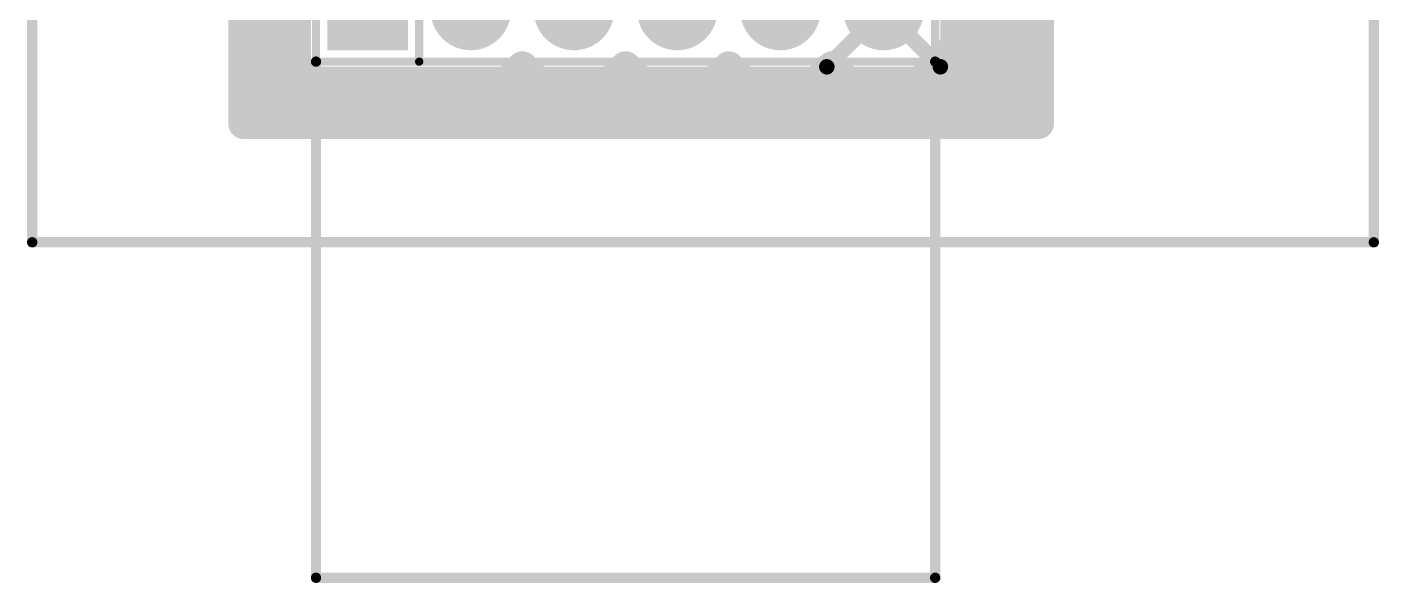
# Model space of a CAD drawing. Extents: x 2.15 to 3.46, y 0.42 to 2.78.
# Drawn here: x 2.145 to 3.455, y 0.42 to 0.959 of the extents above; entities that cross this region are included whole.
import ezdxf

# ---------------------------------------------------------------- set-up
doc = ezdxf.new("R2010")
doc.units = 0
doc.layers.get('0').update_dxf_attribs({"linetype": 'CONTINUOUS'})
for name, color, linetype in [('BOTTOMLAYER', 5, 'CONTINUOUS'), ('BOTTOMSOLDER', 6, 'CONTINUOUS'), ('MECHANICAL1', 6, 'CONTINUOUS'), ('MULTILAYER', 9, 'CONTINUOUS'), ('TOPOVERLAY', 2, 'CONTINUOUS'), ('TOPSOLDER', 216, 'CONTINUOUS')]:
    doc.layers.add(name, color=color, linetype=linetype)

# ---------------------------------------------------------------- blocks, each defined once
blk = doc.blocks.new('WF06R_3')
at = {"layer": 'BOTTOMSOLDER', "const_width": 0.039}
for points in [[(0.0805, 0, 1), (0.1195, 0, 1)], [(0.1805, 0, 1), (0.2195, 0, 1)], [(0.2805, 0, 1), (0.3195, 0, 1)], [(0.3805, 0, 1), (0.4195, 0, 1)], [(0.4805, 0, 1), (0.5195, 0, 1)]]:
    blk.add_lwpolyline(points, format="xyb", close=True, dxfattribs=at)
at = {"layer": 'BOTTOMSOLDER'}
blk.add_solid([(-0.039, -0.039), (0.039, -0.039), (-0.039, 0.039), (0.039, 0.039)], dxfattribs=at)
at = {"layer": 'MULTILAYER', "const_width": 0.035}
for points in [[(0.0825, 0, 1), (0.1175, 0, 1)], [(0.1825, 0, 1), (0.2175, 0, 1)], [(0.2825, 0, 1), (0.3175, 0, 1)], [(0.3825, 0, 1), (0.4175, 0, 1)], [(0.4825, 0, 1), (0.5175, 0, 1)]]:
    blk.add_lwpolyline(points, format="xyb", close=True, dxfattribs=at)
at = {"layer": 'MULTILAYER'}
blk.add_solid([(-0.035, -0.035), (0.035, -0.035), (-0.035, 0.035), (0.035, 0.035)], dxfattribs=at)
at = {"layer": 'TOPOVERLAY'}
for points, const_width in [([(-0.05, 0.05), (0.55, 0.05)], 0.008), ([(-0.05, -0.05), (-0.05, 0.05)], 0.008), ([(0.05, -0.05), (0.05, 0.05)], 0.008), ([(0.55, -0.05), (0.55, 0.05)], 0.008), ([(-0.05, -0.55), (-0.05, -0.05)], 0.01), ([(-0.05, -0.05), (0.55, -0.05)], 0.008), ([(0.55, -0.55), (0.55, -0.05)], 0.01), ([(-0.05, -0.55), (0.55, -0.55)], 0.01)]:
    blk.add_lwpolyline(points, dxfattribs=dict(at, const_width=const_width))
for points, const_width in [([(-0.052, 0.05, 1), (-0.048, 0.05, 1)], 0.004), ([(-0.052, 0.05, 1), (-0.048, 0.05, 1)], 0.004), ([(0.048, 0.05, 1), (0.052, 0.05, 1)], 0.004), ([(0.548, 0.05, 1), (0.552, 0.05, 1)], 0.004), ([(0.548, 0.05, 1), (0.552, 0.05, 1)], 0.004), ([(-0.0525, -0.05, 1), (-0.0475, -0.05, 1)], 0.005), ([(-0.052, -0.05, 1), (-0.048, -0.05, 1)], 0.004), ([(-0.052, -0.05, 1), (-0.048, -0.05, 1)], 0.004), ([(0.048, -0.05, 1), (0.052, -0.05, 1)], 0.004), ([(0.5475, -0.05, 1), (0.5525, -0.05, 1)], 0.005), ([(0.548, -0.05, 1), (0.552, -0.05, 1)], 0.004), ([(0.548, -0.05, 1), (0.552, -0.05, 1)], 0.004), ([(-0.0525, -0.55, 1), (-0.0475, -0.55, 1)], 0.005), ([(-0.0525, -0.55, 1), (-0.0475, -0.55, 1)], 0.005), ([(0.5475, -0.55, 1), (0.5525, -0.55, 1)], 0.005), ([(0.5475, -0.55, 1), (0.5525, -0.55, 1)], 0.005)]:
    blk.add_lwpolyline(points, format="xyb", close=True, dxfattribs=dict(at, const_width=const_width))
at = {"layer": 'TOPSOLDER', "const_width": 0.039}
for points in [[(0.0805, 0, 1), (0.1195, 0, 1)], [(0.1805, 0, 1), (0.2195, 0, 1)], [(0.2805, 0, 1), (0.3195, 0, 1)], [(0.3805, 0, 1), (0.4195, 0, 1)], [(0.4805, 0, 1), (0.5195, 0, 1)]]:
    blk.add_lwpolyline(points, format="xyb", close=True, dxfattribs=at)
at = {"layer": 'TOPSOLDER'}
blk.add_solid([(-0.039, -0.039), (0.039, -0.039), (-0.039, 0.039), (0.039, 0.039)], dxfattribs=at)

msp = doc.modelspace()

# ---------------------------------------------------------------- linework, layer by layer
at = {"layer": 'BOTTOMLAYER'}
for points, const_width in [([(3.125, 0.865), (3.125, 2.185)], 0.03), ([(2.355, 0.865), (2.355, 1.815)], 0.03), ([(2.6275, 1.438364), (3.125, 0.940864)], 0.03), ([(2.405, 0.905), (2.405, 1.045)], 0.03), ([(3.045, 0.959036), (3.125, 1.039036)], 0.03), ([(3.045, 0.94), (3.045, 1.01)], 0.03), ([(2.355, 1.003757), (2.405, 0.953757)], 0.03), ([(2.98632, 0.865), (3.125, 1.00368)], 0.03), ([(2.355, 0.940786), (2.405, 0.990786)], 0.03), ([(3.045, 0.985509), (3.125, 0.905509)], 0.03), ([(2.355, 0.968402), (2.405, 0.918402)], 0.03), ([(3.021675, 0.865), (3.125, 0.968325)], 0.03), ([(2.355, 0.905431), (2.405, 0.955431)], 0.03), ([(2.92, 0.92), (2.975, 0.975)], 0.015), ([(2.975, 0.975), (3.03, 0.92)], 0.015), ([(3.045, 0.950153), (3.125, 0.870153)], 0.03), ([(3.045, 0.950152), (3.125, 0.870152)], 0.03), ([(2.355, 0.933046), (2.423046, 0.865)], 0.03), ([(3.01, 0.905), (3.045, 0.94)], 0.03), ([(3.05703, 0.865), (3.125, 0.93297)], 0.03), ([(2.355, 0.870076), (2.405, 0.920076)], 0.03), ([(2.355, 0.870076), (2.405, 0.920076)], 0.03), ([(2.405, 0.918402), (2.418402, 0.905)], 0.03), ([(2.61, 0.905), (2.625, 0.92)], 0.03), ([(2.620267, 0.915267), (2.670533, 0.865)], 0.03), ([(2.625, 0.92), (2.64, 0.905)], 0.03), ([(2.71, 0.905), (2.725, 0.92)], 0.03), ([(2.7233, 0.9183), (2.776599, 0.865)], 0.03), ([(2.725, 0.92), (2.74, 0.905)], 0.03), ([(2.774188, 0.865), (2.827094, 0.917906)], 0.03), ([(2.81, 0.905), (2.825, 0.92)], 0.03), ([(2.825, 0.92), (2.84, 0.905)], 0.03), ([(2.91, 0.905), (2.925, 0.92)], 0.03), ([(2.925, 0.92), (2.94, 0.905)], 0.03), ([(3.032399, 0.927399), (3.094797, 0.865)], 0.03), ([(2.38528, 0.865), (2.42528, 0.905)], 0.03), ([(2.405, 0.905), (2.54, 0.905)], 0.03), ([(2.418402, 0.905), (2.458402, 0.865)], 0.03), ([(2.420635, 0.865), (2.460635, 0.905)], 0.03), ([(2.453757, 0.905), (2.493757, 0.865)], 0.03), ([(2.45599, 0.865), (2.49599, 0.905)], 0.03), ([(2.489112, 0.905), (2.529112, 0.865)], 0.03), ([(2.491345, 0.865), (2.531346, 0.905)], 0.03), ([(2.524468, 0.905), (2.564468, 0.865)], 0.03), ([(2.526701, 0.865), (2.566701, 0.905)], 0.03), ([(2.54, 0.905), (2.545, 0.905)], 0.03), ([(2.54, 0.905), (2.545, 0.905)], 0.03), ([(2.545, 0.905), (2.61, 0.905)], 0.03), ([(2.559823, 0.905), (2.599823, 0.865)], 0.03), ([(2.562056, 0.865), (2.602056, 0.905)], 0.03), ([(2.595178, 0.905), (2.635178, 0.865)], 0.03), ([(2.597411, 0.865), (2.638706, 0.906294)], 0.03), ([(2.632767, 0.865), (2.672767, 0.905)], 0.03), ([(2.64, 0.905), (2.71, 0.905)], 0.03), ([(2.665889, 0.905), (2.705889, 0.865)], 0.03), ([(2.668122, 0.865), (2.708122, 0.905)], 0.03), ([(2.701244, 0.905), (2.741244, 0.865)], 0.03), ([(2.703477, 0.865), (2.743477, 0.905)], 0.03), ([(2.738833, 0.865), (2.778833, 0.905)], 0.03), ([(2.74, 0.905), (2.81, 0.905)], 0.03), ([(2.771955, 0.905), (2.811955, 0.865)], 0.03), ([(2.80731, 0.905), (2.84731, 0.865)], 0.03), ([(2.809543, 0.865), (2.849543, 0.905)], 0.03), ([(2.84, 0.905), (2.91, 0.905)], 0.03), ([(2.842665, 0.905), (2.882665, 0.865)], 0.03), ([(2.844899, 0.865), (2.884898, 0.905)], 0.03), ([(2.878021, 0.905), (2.918021, 0.865)], 0.03), ([(2.880254, 0.865), (2.930127, 0.914873)], 0.03), ([(2.911688, 0.906688), (2.953376, 0.865)], 0.03), ([(2.915609, 0.865), (2.955609, 0.905)], 0.03), ([(2.94, 0.905), (3.01, 0.905)], 0.03), ([(2.948731, 0.905), (2.988731, 0.865)], 0.03), ([(2.950964, 0.865), (2.990964, 0.905)], 0.03), ([(2.984087, 0.905), (3.024087, 0.865)], 0.03), ([(3.014721, 0.909721), (3.059442, 0.865)], 0.03), ([(2.355, 0.897691), (2.387691, 0.865)], 0.03), ([(3.092386, 0.865), (3.125, 0.897614)], 0.03), ([(2.355, 0.865), (3.125, 0.865)], 0.03)]:
    msp.add_lwpolyline(points, dxfattribs=dict(at, const_width=const_width))
for points, const_width in [([(2.3475, 0.968402, 1), (2.3625, 0.968402, 1)], 0.015), ([(3.1175, 0.968325, 1), (3.1325, 0.968325, 1)], 0.015), ([(2.3975, 0.955431, 1), (2.4125, 0.955431, 1)], 0.015), ([(3.0375, 0.959036, 1), (3.0525, 0.959036, 1)], 0.015), ([(2.3975, 0.953757, 1), (2.4125, 0.953757, 1)], 0.015), ([(3.0375, 0.950153, 1), (3.0525, 0.950153, 1)], 0.015), ([(3.0375, 0.950152, 1), (3.0525, 0.950152, 1)], 0.015), ([(2.3475, 0.940786, 1), (2.3625, 0.940786, 1)], 0.015), ([(2.3475, 0.933046, 1), (2.3625, 0.933046, 1)], 0.015), ([(3.0375, 0.94, 1), (3.0525, 0.94, 1)], 0.015), ([(3.0375, 0.94, 1), (3.0525, 0.94, 1)], 0.015), ([(3.1175, 0.940864, 1), (3.1325, 0.940864, 1)], 0.015), ([(3.1175, 0.93297, 1), (3.1325, 0.93297, 1)], 0.015), ([(2.3975, 0.920076, 1), (2.4125, 0.920076, 1)], 0.015), ([(2.3975, 0.920076, 1), (2.4125, 0.920076, 1)], 0.015), ([(2.3975, 0.918402, 1), (2.4125, 0.918402, 1)], 0.015), ([(2.3975, 0.918402, 1), (2.4125, 0.918402, 1)], 0.015), ([(2.612767, 0.915267, 1), (2.627767, 0.915267, 1)], 0.015), ([(2.6175, 0.92, 1), (2.6325, 0.92, 1)], 0.015), ([(2.6175, 0.92, 1), (2.6325, 0.92, 1)], 0.015), ([(2.7158, 0.9183, 1), (2.7308, 0.9183, 1)], 0.015), ([(2.7175, 0.92, 1), (2.7325, 0.92, 1)], 0.015), ([(2.7175, 0.92, 1), (2.7325, 0.92, 1)], 0.015), ([(2.8175, 0.92, 1), (2.8325, 0.92, 1)], 0.015), ([(2.8175, 0.92, 1), (2.8325, 0.92, 1)], 0.015), ([(2.819594, 0.917906, 1), (2.834594, 0.917906, 1)], 0.015), ([(2.9175, 0.92, 1), (2.9325, 0.92, 1)], 0.015), ([(2.9175, 0.92, 1), (2.9325, 0.92, 1)], 0.015), ([(3.024899, 0.927399, 1), (3.039899, 0.927399, 1)], 0.015), ([(2.3475, 0.905431, 1), (2.3625, 0.905431, 1)], 0.015), ([(2.3975, 0.905, 1), (2.4125, 0.905, 1)], 0.015), ([(2.3975, 0.905, 1), (2.4125, 0.905, 1)], 0.015), ([(2.410902, 0.905, 1), (2.425902, 0.905, 1)], 0.015), ([(2.410902, 0.905, 1), (2.425902, 0.905, 1)], 0.015), ([(2.41778, 0.905, 1), (2.43278, 0.905, 1)], 0.015), ([(2.446257, 0.905, 1), (2.461257, 0.905, 1)], 0.015), ([(2.453135, 0.905, 1), (2.468135, 0.905, 1)], 0.015), ([(2.481612, 0.905, 1), (2.496612, 0.905, 1)], 0.015), ([(2.48849, 0.905, 1), (2.50349, 0.905, 1)], 0.015), ([(2.516968, 0.905, 1), (2.531968, 0.905, 1)], 0.015), ([(2.523846, 0.905, 1), (2.538845, 0.905, 1)], 0.015), ([(2.5325, 0.905, 1), (2.5475, 0.905, 1)], 0.015), ([(2.5325, 0.905, 1), (2.5475, 0.905, 1)], 0.015), ([(2.5325, 0.905, 1), (2.5475, 0.905, 1)], 0.015), ([(2.5375, 0.905, 1), (2.5525, 0.905, 1)], 0.015), ([(2.5375, 0.905, 1), (2.5525, 0.905, 1)], 0.015), ([(2.5375, 0.905, 1), (2.5525, 0.905, 1)], 0.015), ([(2.552323, 0.905, 1), (2.567323, 0.905, 1)], 0.015), ([(2.559201, 0.905, 1), (2.574201, 0.905, 1)], 0.015), ([(2.587678, 0.905, 1), (2.602678, 0.905, 1)], 0.015), ([(2.594556, 0.905, 1), (2.609556, 0.905, 1)], 0.015), ([(2.6025, 0.905, 1), (2.6175, 0.905, 1)], 0.015), ([(2.6025, 0.905, 1), (2.6175, 0.905, 1)], 0.015), ([(2.631206, 0.906294, 1), (2.646206, 0.906294, 1)], 0.015), ([(2.6325, 0.905, 1), (2.6475, 0.905, 1)], 0.015), ([(2.6325, 0.905, 1), (2.6475, 0.905, 1)], 0.015), ([(2.658389, 0.905, 1), (2.673389, 0.905, 1)], 0.015), ([(2.665267, 0.905, 1), (2.680267, 0.905, 1)], 0.015), ([(2.693744, 0.905, 1), (2.708744, 0.905, 1)], 0.015), ([(2.700622, 0.905, 1), (2.715622, 0.905, 1)], 0.015), ([(2.7025, 0.905, 1), (2.7175, 0.905, 1)], 0.015), ([(2.7025, 0.905, 1), (2.7175, 0.905, 1)], 0.015), ([(2.7325, 0.905, 1), (2.7475, 0.905, 1)], 0.015), ([(2.7325, 0.905, 1), (2.7475, 0.905, 1)], 0.015), ([(2.735977, 0.905, 1), (2.750977, 0.905, 1)], 0.015), ([(2.764455, 0.905, 1), (2.779455, 0.905, 1)], 0.015), ([(2.771333, 0.905, 1), (2.786333, 0.905, 1)], 0.015), ([(2.79981, 0.905, 1), (2.81481, 0.905, 1)], 0.015), ([(2.8025, 0.905, 1), (2.8175, 0.905, 1)], 0.015), ([(2.8025, 0.905, 1), (2.8175, 0.905, 1)], 0.015), ([(2.8325, 0.905, 1), (2.8475, 0.905, 1)], 0.015), ([(2.8325, 0.905, 1), (2.8475, 0.905, 1)], 0.015), ([(2.835165, 0.905, 1), (2.850165, 0.905, 1)], 0.015), ([(2.842043, 0.905, 1), (2.857043, 0.905, 1)], 0.015), ([(2.870521, 0.905, 1), (2.885521, 0.905, 1)], 0.015), ([(2.877398, 0.905, 1), (2.892399, 0.905, 1)], 0.015), ([(2.9025, 0.905, 1), (2.9175, 0.905, 1)], 0.015), ([(2.9025, 0.905, 1), (2.9175, 0.905, 1)], 0.015), ([(2.904188, 0.906688, 1), (2.919188, 0.906688, 1)], 0.015), ([(2.91625, 0.92, 1), (2.92375, 0.92, 1)], 0.0075), ([(2.922627, 0.914873, 1), (2.937627, 0.914873, 1)], 0.015), ([(2.9325, 0.905, 1), (2.9475, 0.905, 1)], 0.015), ([(2.9325, 0.905, 1), (2.9475, 0.905, 1)], 0.015), ([(2.941231, 0.905, 1), (2.956231, 0.905, 1)], 0.015), ([(2.948109, 0.905, 1), (2.963109, 0.905, 1)], 0.015), ([(2.976586, 0.905, 1), (2.991586, 0.905, 1)], 0.015), ([(2.983464, 0.905, 1), (2.998464, 0.905, 1)], 0.015), ([(3.0025, 0.905, 1), (3.0175, 0.905, 1)], 0.015), ([(3.0025, 0.905, 1), (3.0175, 0.905, 1)], 0.015), ([(3.007221, 0.909721, 1), (3.022221, 0.909721, 1)], 0.015), ([(3.02625, 0.92, 1), (3.03375, 0.92, 1)], 0.0075), ([(3.1175, 0.905509, 1), (3.1325, 0.905509, 1)], 0.015), ([(2.3475, 0.897691, 1), (2.3625, 0.897691, 1)], 0.015), ([(3.1175, 0.897614, 1), (3.1325, 0.897614, 1)], 0.015), ([(2.3475, 0.870076, 1), (2.3625, 0.870076, 1)], 0.015), ([(2.3475, 0.870076, 1), (2.3625, 0.870076, 1)], 0.015), ([(2.3475, 0.865, 1), (2.3625, 0.865, 1)], 0.015), ([(2.3475, 0.865, 1), (2.3625, 0.865, 1)], 0.015), ([(2.37778, 0.865, 1), (2.39278, 0.865, 1)], 0.015), ([(2.380191, 0.865, 1), (2.395191, 0.865, 1)], 0.015), ([(2.413135, 0.865, 1), (2.428135, 0.865, 1)], 0.015), ([(2.415546, 0.865, 1), (2.430546, 0.865, 1)], 0.015), ([(2.44849, 0.865, 1), (2.46349, 0.865, 1)], 0.015), ([(2.450902, 0.865, 1), (2.465902, 0.865, 1)], 0.015), ([(2.483846, 0.865, 1), (2.498845, 0.865, 1)], 0.015), ([(2.486257, 0.865, 1), (2.501257, 0.865, 1)], 0.015), ([(2.519201, 0.865, 1), (2.534201, 0.865, 1)], 0.015), ([(2.521612, 0.865, 1), (2.536612, 0.865, 1)], 0.015), ([(2.554556, 0.865, 1), (2.569556, 0.865, 1)], 0.015), ([(2.556968, 0.865, 1), (2.571968, 0.865, 1)], 0.015), ([(2.589911, 0.865, 1), (2.604911, 0.865, 1)], 0.015), ([(2.592323, 0.865, 1), (2.607323, 0.865, 1)], 0.015), ([(2.625267, 0.865, 1), (2.640267, 0.865, 1)], 0.015), ([(2.627678, 0.865, 1), (2.642678, 0.865, 1)], 0.015), ([(2.660622, 0.865, 1), (2.675622, 0.865, 1)], 0.015), ([(2.663034, 0.865, 1), (2.678034, 0.865, 1)], 0.015), ([(2.695977, 0.865, 1), (2.710977, 0.865, 1)], 0.015), ([(2.698389, 0.865, 1), (2.713389, 0.865, 1)], 0.015), ([(2.731333, 0.865, 1), (2.746333, 0.865, 1)], 0.015), ([(2.733744, 0.865, 1), (2.748744, 0.865, 1)], 0.015), ([(2.766688, 0.865, 1), (2.781688, 0.865, 1)], 0.015), ([(2.769099, 0.865, 1), (2.784099, 0.865, 1)], 0.015), ([(2.802043, 0.865, 1), (2.817043, 0.865, 1)], 0.015), ([(2.804455, 0.865, 1), (2.819455, 0.865, 1)], 0.015), ([(2.837398, 0.865, 1), (2.852399, 0.865, 1)], 0.015), ([(2.83981, 0.865, 1), (2.85481, 0.865, 1)], 0.015), ([(2.872754, 0.865, 1), (2.887754, 0.865, 1)], 0.015), ([(2.875165, 0.865, 1), (2.890165, 0.865, 1)], 0.015), ([(2.908109, 0.865, 1), (2.923109, 0.865, 1)], 0.015), ([(2.910521, 0.865, 1), (2.925521, 0.865, 1)], 0.015), ([(2.943464, 0.865, 1), (2.958464, 0.865, 1)], 0.015), ([(2.945876, 0.865, 1), (2.960876, 0.865, 1)], 0.015), ([(2.97882, 0.865, 1), (2.99382, 0.865, 1)], 0.015), ([(2.981231, 0.865, 1), (2.996231, 0.865, 1)], 0.015), ([(3.014175, 0.865, 1), (3.029175, 0.865, 1)], 0.015), ([(3.016586, 0.865, 1), (3.031586, 0.865, 1)], 0.015), ([(3.04953, 0.865, 1), (3.06453, 0.865, 1)], 0.015), ([(3.051942, 0.865, 1), (3.066942, 0.865, 1)], 0.015), ([(3.084886, 0.865, 1), (3.099886, 0.865, 1)], 0.015), ([(3.087297, 0.865, 1), (3.102297, 0.865, 1)], 0.015), ([(3.1175, 0.870153, 1), (3.1325, 0.870153, 1)], 0.015), ([(3.1175, 0.870152, 1), (3.1325, 0.870152, 1)], 0.015), ([(3.1175, 0.865, 1), (3.1325, 0.865, 1)], 0.015), ([(3.1175, 0.865, 1), (3.1325, 0.865, 1)], 0.015)]:
    msp.add_lwpolyline(points, format="xyb", close=True, dxfattribs=dict(at, const_width=const_width))
at = {"layer": 'MECHANICAL1', "const_width": 0.01}
for points in [[(2.15, 0.75), (2.15, 2.4)], [(3.45, 0.75), (3.45, 2.4)], [(2.15, 0.75), (3.45, 0.75)]]:
    msp.add_lwpolyline(points, dxfattribs=at)
at = {"layer": 'MECHANICAL1', "const_width": 0.005}
for points in [[(2.1475, 0.75, 1), (2.1525, 0.75, 1)], [(2.1475, 0.75, 1), (2.1525, 0.75, 1)], [(3.4475, 0.75, 1), (3.4525, 0.75, 1)], [(3.4475, 0.75, 1), (3.4525, 0.75, 1)]]:
    msp.add_lwpolyline(points, format="xyb", close=True, dxfattribs=at)

# ---------------------------------------------------------------- block references
msp.add_blockref('WF06R_3', (2.475, 0.975))

doc.saveas('drawing.dxf')
